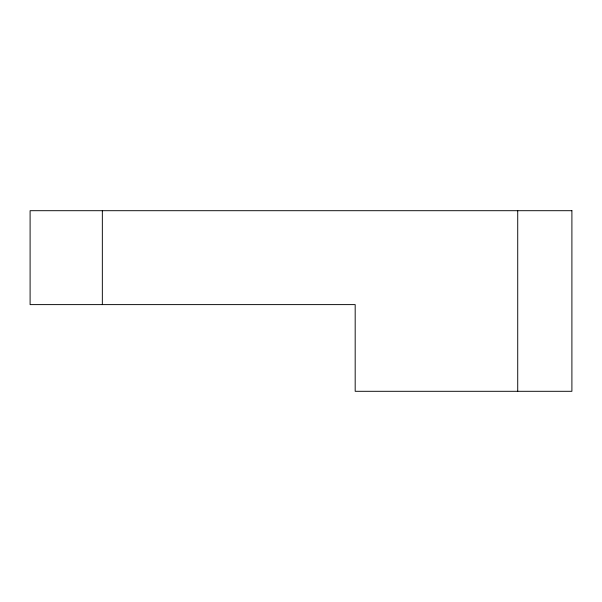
<?xml version="1.0" encoding="UTF-8"?>
<svg xmlns="http://www.w3.org/2000/svg" width="602" height="602" viewBox="0 0 602 602"><rect width="100%" height="100%" fill="white"/><g stroke="black" fill="none" stroke-linecap="round" stroke-linejoin="round"><path stroke-width="0.9" d="M517.72 210.7L517.72 391.3M102.34 210.7L102.34 304.612M571.9 210.7L30.1 210.7L30.1 304.612L355.18 304.612L355.18 391.3L571.9 391.3L571.9 210.7"/></g></svg>
